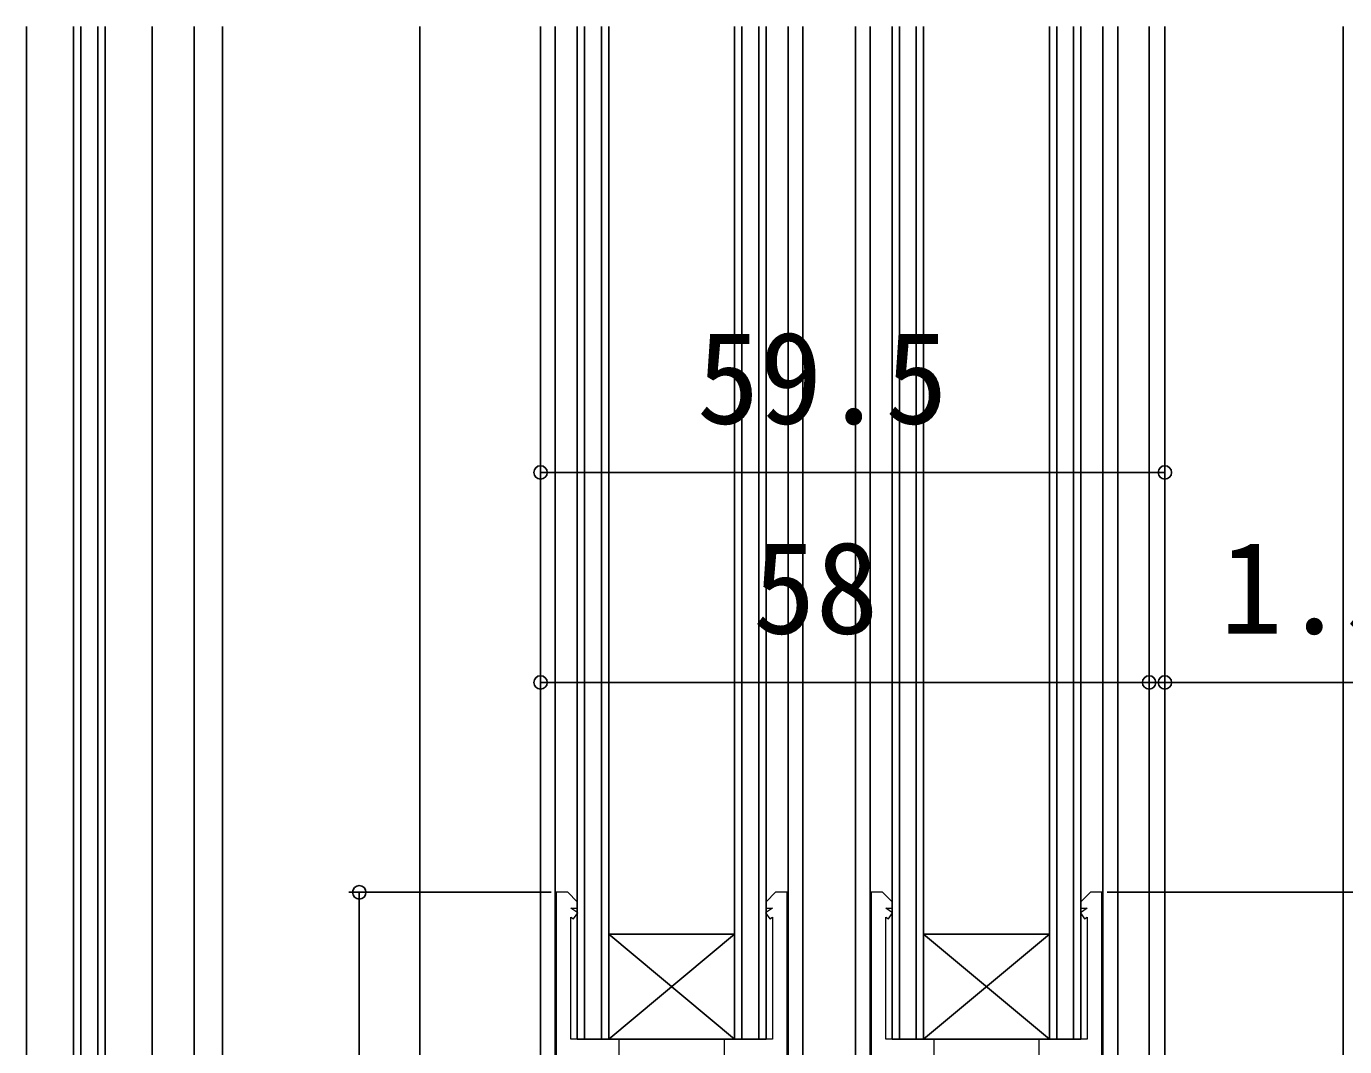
# Model space of a CAD drawing. Units: millimetres, scale not verified. Extents: x -525 to 525, y -782 to 777.
# Drawn here: x -405.5 to -279.9, y 229.8 to 327 of the extents above; entities that cross this region are included whole.
import ezdxf
from ezdxf.enums import TextEntityAlignment as Align

# ---------------------------------------------------------------- set-up
doc = ezdxf.new("R2010")
doc.units = ezdxf.units.MM
doc.header["$LTSCALE"] = 4
doc.layers.add('0-2_YKK_11', color=7, linetype='Continuous', lineweight=18)
for name, color, linetype in [('0-3_YKK_12', 2, 'Continuous'), ('0-6_YKK_D', 6, 'Continuous'), ('0-8_YSS_K', 3, 'Continuous')]:
    doc.layers.add(name, color=color, linetype=linetype)
doc.styles.add('ＭＳ ゴシック', font='')
doc.styles.get('ＭＳ ゴシック').set_extended_font_data('MS Gothic')

msp = doc.modelspace()

# ---------------------------------------------------------------- linework, layer by layer
at = {"layer": '0-2_YKK_11'}
for points in [[(-355, 244.5), (-355, 190.5)], [(-353.6, 242.141), (-353.353, 241.965), (-352.947, 242.535), (-353.6, 243), (-353, 243), (-353, 243.6), (-353.9, 244.5), (-355, 244.5)], [(-333, 190.5), (-333, 244.5), (-334.1, 244.5), (-335, 243.6), (-335, 243), (-334.4, 243), (-335.053, 242.535), (-334.647, 241.965), (-334.4, 242.141), (-334.4, 230.5), (-339, 230.5), (-339, 227)], [(-324.997, 244.5), (-324.997, 190.5)], [(-323.597, 242.141), (-323.35, 241.965), (-322.944, 242.535), (-323.597, 243), (-322.997, 243), (-322.997, 243.6), (-323.897, 244.5), (-324.997, 244.5)], [(-302.997, 190.5), (-302.997, 244.5), (-304.097, 244.5), (-304.997, 243.6), (-304.997, 243), (-304.397, 243), (-305.05, 242.535), (-304.644, 241.965), (-304.397, 242.141), (-304.397, 230.5), (-308.997, 230.5), (-308.997, 227)], [(-349, 227), (-349, 230.5), (-353.6, 230.5), (-353.6, 242.141)], [(-318.997, 227), (-318.997, 230.5), (-323.597, 230.5), (-323.597, 242.141)]]:
    msp.add_lwpolyline(points, dxfattribs=at)
at = {"layer": '0-3_YKK_12'}
for p, q in [((-405.5, 214.404), (-405.5, 327)), ((-401, 207.5), (-401, 327)), ((-400.3, 207.5), (-400.3, 327)), ((-398.7, 207.5), (-398.7, 327)), ((-398, 207.5), (-398, 327)), ((-393.5, 214.404), (-393.5, 327)), ((-389.5, 169.5), (-389.5, 327)), ((-386.8, 183.5), (-386.8, 327)), ((-368, 327), (-368, 183.5)), ((-356.5, 192.5), (-356.5, 327)), ((-355.1, 327), (-355.1, 192.5)), ((-353, 230.5), (-353, 327)), ((-352.3, 230.5), (-352.3, 327)), ((-350.7, 230.5), (-350.7, 327)), ((-350, 230.5), (-350, 327)), ((-338, 230.5), (-338, 327)), ((-337.3, 230.5), (-337.3, 327)), ((-335.7, 230.5), (-335.7, 327)), ((-335, 230.5), (-335, 327)), ((-332.9, 327), (-332.9, 192.5)), ((-331.5, 327), (-331.5, 192.5)), ((-326.486, 327), (-326.486, 192.5)), ((-325.086, 327), (-325.086, 192.5)), ((-322.997, 230.5), (-322.997, 327)), ((-322.297, 230.5), (-322.297, 327)), ((-320.697, 230.5), (-320.697, 327)), ((-319.997, 230.5), (-319.997, 327)), ((-307.997, 230.5), (-307.997, 327)), ((-307.297, 230.5), (-307.297, 327)), ((-305.697, 230.5), (-305.697, 327)), ((-304.997, 230.5), (-304.997, 327)), ((-302.9, 327), (-302.9, 192.5)), ((-301.486, 327), (-301.486, 192.5)), ((-298.5, 189), (-298.5, 327)), ((-297, 189), (-297, 327)), ((-338, 240.5), (-350, 230.5)), ((-307.997, 240.5), (-319.997, 230.5)), ((-353, 230.5), (-335, 230.5)), ((-322.997, 230.5), (-304.997, 230.5))]:
    msp.add_line(p, q, dxfattribs=at)
for points in [[(-338, 240.5), (-350, 240.5), (-338, 230.5)], [(-307.997, 240.5), (-319.997, 240.5), (-307.997, 230.5)]]:
    msp.add_lwpolyline(points, dxfattribs=at)
at = {"layer": '0-6_YKK_D'}
for p, q in [((-356.5, 263.234), (-356.5, 285.5)), ((-297, 262.596), (-297, 285.5)), ((-297, 284.5), (-356.5, 284.5)), ((-356.5, 262.664), (-356.5, 265.5)), ((-298.5, 245.5), (-298.5, 265.5)), ((-298.5, 245.5), (-298.5, 265.5)), ((-297, 245.5), (-297, 265.5)), ((-298.5, 264.5), (-356.5, 264.5)), ((-298.5, 264.5), (-301.05, 264.5)), ((-298.5, 264.5), (-297, 264.5)), ((-297, 264.5), (-269.627, 264.5)), ((-355.5, 244.5), (-374.771, 244.5)), ((-373.771, 244.5), (-373.771, 190.5)), ((-302.497, 244.5), (-259, 244.5))]:
    msp.add_line(p, q, dxfattribs=at)
for centre in [(-356.5, 284.5), (-297, 284.5), (-356.5, 264.5), (-298.5, 264.5), (-298.5, 264.5), (-297, 264.5), (-373.771, 244.5)]:
    msp.add_circle(centre, 0.637, dxfattribs=at)
at = {"layer": '0-8_YSS_K'}
msp.add_line((-280, 327), (-280, 163.5), dxfattribs=at)

# ---------------------------------------------------------------- texts
at = {"layer": '0-6_YKK_D', "style": 'ＭＳ ゴシック'}
for s, p in [('59.5', (-341.614, 286.5)), ('58', (-336.261, 266.5)), ('1.5', (-291.741, 266.5))]:
    msp.add_text(s, height=8.798, dxfattribs=at).set_placement(p, align=Align.BOTTOM_LEFT)

doc.saveas('drawing.dxf')
